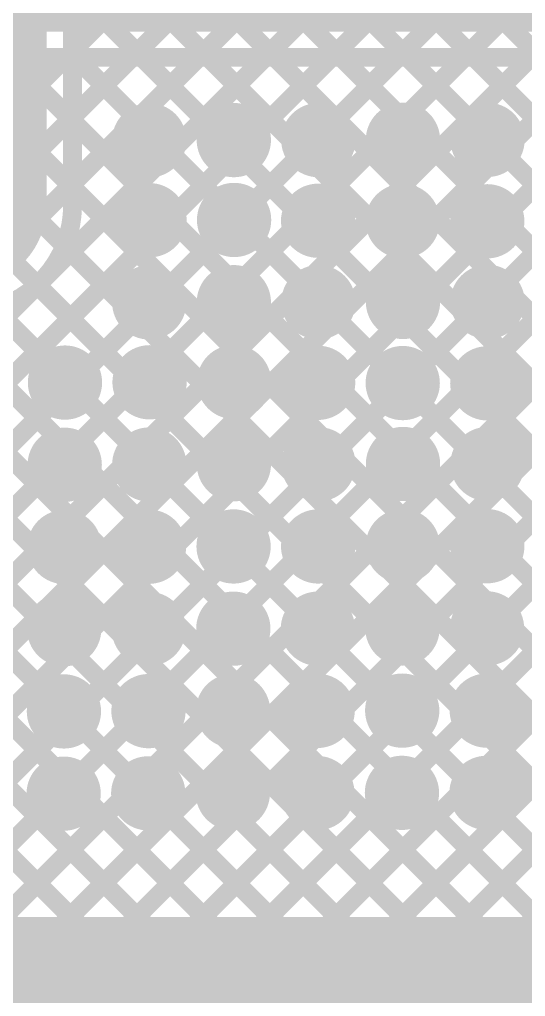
# Model space of a CAD drawing. Header units: millimetres. Extents: x 3.06 to 5.82, y 1.29 to 3.84.
# Drawn here: x 5.2674 to 5.4828, y 2.0872 to 2.5031 of the extents above; entities that cross this region are included whole.
import ezdxf

# ---------------------------------------------------------------- set-up
doc = ezdxf.new("R2010")
doc.units = ezdxf.units.MM
doc.header["$MEASUREMENT"] = 0
for name, color, linetype in [('BottomLayer', 5, 'Continuous'), ('BottomSolder', 6, 'Continuous'), ('MultiLayer', 9, 'Continuous'), ('TopLayer', 1, 'Continuous'), ('TopSolder', 216, 'Continuous'), ('ViaHoleLayer', 16, 'Continuous')]:
    doc.layers.add(name, color=color, linetype=linetype)

msp = doc.modelspace()

# ---------------------------------------------------------------- linework, layer by layer
at = {"layer": 'BottomLayer'}
for points, const_width in [([(4.73, 2.85019), (5.59925, 1.98094)], 0.008), ([(4.73, 2.8219), (5.4849, 2.067)], 0.008), ([(4.73, 2.79362), (5.45662, 2.067)], 0.008), ([(4.73, 2.76533), (5.438, 2.05733)], 0.008), ([(4.73, 2.73705), (5.438, 2.02905)], 0.008), ([(4.73, 2.70876), (5.438, 2.00076)], 0.008), ([(4.73, 2.68048), (5.40848, 2.002)], 0.008), ([(4.73, 2.65219), (5.38019, 2.002)], 0.008), ([(4.73, 2.62391), (5.35191, 2.002)], 0.008), ([(5.116, 2.508), (5.65417, 2.508)], 0.02), ([(5.26412, 2.068), (5.684, 2.48788)], 0.008), ([(4.89514, 2.095), (5.28714, 2.487)], 0.008), ([(4.92343, 2.095), (5.31543, 2.487)], 0.008), ([(4.933, 1.85001), (5.56999, 2.487)], 0.008), ([(4.933, 1.8783), (5.5417, 2.487)], 0.008), ([(4.933, 1.79344), (5.62656, 2.487)], 0.008), ([(4.933, 1.82173), (5.59827, 2.487)], 0.008), ([(4.933, 1.90658), (5.51342, 2.487)], 0.008), ([(4.933, 1.93487), (5.48513, 2.487)], 0.008), ([(4.933, 1.99143), (5.42857, 2.487)], 0.008), ([(4.933, 2.07629), (5.34371, 2.487)], 0.008), ([(4.933, 2.048), (5.372, 2.487)], 0.008), ([(4.933, 2.01972), (5.40028, 2.487)], 0.008), ([(4.933, 1.96315), (5.45685, 2.487)], 0.008), ([(5.12147, 2.487), (5.684, 1.92447)], 0.008), ([(5.21804, 2.487), (5.65417, 2.487)], 0.008), ([(5.23461, 2.487), (5.684, 2.03761)], 0.008), ([(5.23584, 2.068), (5.65484, 2.48701)], 0.008), ([(5.26289, 2.487), (5.684, 2.06589)], 0.008), ([(5.29118, 2.487), (5.684, 2.09418)], 0.008), ([(5.31946, 2.487), (5.684, 2.12246)], 0.008), ([(5.34774, 2.487), (5.684, 2.15074)], 0.008), ([(5.37603, 2.487), (5.684, 2.17903)], 0.008), ([(5.40431, 2.487), (5.684, 2.20731)], 0.008), ([(5.4326, 2.487), (5.684, 2.2356)], 0.008), ([(5.46088, 2.487), (5.684, 2.26388)], 0.008), ([(5.2285, 2.46483), (5.684, 2.00932)], 0.008), ([(5.274, 2.04959), (5.684, 2.45959)], 0.008), ([(5.22104, 2.444), (5.684, 1.98104)], 0.008), ([(5.20287, 2.43388), (5.684, 1.95275)], 0.008), ([(5.274, 2.02131), (5.684, 2.43131)], 0.008), ([(5.27198, 1.991), (5.684, 2.40302)], 0.008), ([(5.31126, 2.002), (5.684, 2.37474)], 0.008), ([(5.33955, 2.002), (5.684, 2.34645)], 0.008), ([(5.36783, 2.002), (5.684, 2.31817)], 0.008), ([(5.46111, 2.067), (5.684, 2.28989)], 0.008), ([(5.409, 2.098), (5.63752, 2.098)], 0.02), ([(5.391, 2.033), (5.391, 2.08)], 0.02)]:
    msp.add_lwpolyline(points, dxfattribs=dict(at, const_width=const_width))
for points, const_width in [([(5.28514, 2.487, 1), (5.28914, 2.487, 1)], 0.004), ([(5.28918, 2.487, 1), (5.29318, 2.487, 1)], 0.004), ([(5.31343, 2.487, 1), (5.31743, 2.487, 1)], 0.004), ([(5.31746, 2.487, 1), (5.32146, 2.487, 1)], 0.004), ([(5.34171, 2.487, 1), (5.34571, 2.487, 1)], 0.004), ([(5.34574, 2.487, 1), (5.34974, 2.487, 1)], 0.004), ([(5.37, 2.487, 1), (5.374, 2.487, 1)], 0.004), ([(5.37403, 2.487, 1), (5.37803, 2.487, 1)], 0.004), ([(5.39828, 2.487, 1), (5.40228, 2.487, 1)], 0.004), ([(5.40231, 2.487, 1), (5.40631, 2.487, 1)], 0.004), ([(5.42657, 2.487, 1), (5.43057, 2.487, 1)], 0.004), ([(5.4306, 2.487, 1), (5.4346, 2.487, 1)], 0.004), ([(5.45485, 2.487, 1), (5.45885, 2.487, 1)], 0.004), ([(5.45888, 2.487, 1), (5.46288, 2.487, 1)], 0.004), ([(5.48313, 2.487, 1), (5.48713, 2.487, 1)], 0.004), ([(5.31674, 2.45166, 1), (5.32856, 2.45166, 1)], 0.01181), ([(5.35274, 2.45177, 1), (5.36456, 2.45177, 1)], 0.01181), ([(5.38874, 2.45177, 1), (5.40056, 2.45177, 1)], 0.01181), ([(5.42474, 2.45188, 1), (5.43656, 2.45188, 1)], 0.01181), ([(5.46074, 2.45188, 1), (5.47256, 2.45188, 1)], 0.01181), ([(5.31686, 2.41766, 1), (5.32867, 2.41766, 1)], 0.01181), ([(5.35286, 2.41777, 1), (5.36467, 2.41777, 1)], 0.01181), ([(5.38863, 2.41744, 1), (5.40044, 2.41744, 1)], 0.01181), ([(5.42463, 2.41733, 1), (5.43644, 2.41733, 1)], 0.01181), ([(5.46063, 2.41722, 1), (5.47244, 2.41722, 1)], 0.01181), ([(5.31675, 2.38266, 1), (5.32856, 2.38266, 1)], 0.01181), ([(5.35275, 2.38277, 1), (5.36456, 2.38277, 1)], 0.01181), ([(5.38875, 2.38277, 1), (5.40056, 2.38277, 1)], 0.01181), ([(5.42475, 2.38289, 1), (5.43656, 2.38289, 1)], 0.01181), ([(5.46075, 2.38289, 1), (5.47256, 2.38289, 1)], 0.01181), ([(5.28087, 2.34855, 1), (5.29268, 2.34855, 1)], 0.01181), ([(5.31687, 2.34867, 1), (5.32868, 2.34867, 1)], 0.01181), ([(5.35287, 2.34878, 1), (5.36468, 2.34878, 1)], 0.01181), ([(5.38864, 2.34844, 1), (5.40045, 2.34844, 1)], 0.01181), ([(5.42464, 2.34833, 1), (5.43645, 2.34833, 1)], 0.01181), ([(5.46064, 2.34822, 1), (5.47245, 2.34822, 1)], 0.01181), ([(5.28076, 2.31355, 1), (5.29257, 2.31355, 1)], 0.01181), ([(5.31676, 2.31367, 1), (5.32857, 2.31367, 1)], 0.01181), ([(5.35276, 2.31378, 1), (5.36457, 2.31378, 1)], 0.01181), ([(5.38876, 2.31378, 1), (5.40057, 2.31378, 1)], 0.01181), ([(5.42476, 2.31389, 1), (5.43657, 2.31389, 1)], 0.01181), ([(5.46076, 2.31389, 1), (5.47257, 2.31389, 1)], 0.01181), ([(5.28064, 2.27855, 1), (5.29245, 2.27855, 1)], 0.01181), ([(5.31664, 2.27867, 1), (5.32845, 2.27867, 1)], 0.01181), ([(5.35264, 2.27878, 1), (5.36445, 2.27878, 1)], 0.01181), ([(5.38864, 2.27878, 1), (5.40045, 2.27878, 1)], 0.01181), ([(5.42464, 2.27889, 1), (5.43645, 2.27889, 1)], 0.01181), ([(5.46064, 2.27889, 1), (5.47245, 2.27889, 1)], 0.01181), ([(5.28053, 2.24355, 1), (5.29234, 2.24355, 1)], 0.01181), ([(5.31653, 2.24367, 1), (5.32834, 2.24367, 1)], 0.01181), ([(5.35253, 2.24378, 1), (5.36434, 2.24378, 1)], 0.01181), ([(5.38853, 2.24378, 1), (5.40034, 2.24378, 1)], 0.01181), ([(5.42453, 2.24389, 1), (5.43634, 2.24389, 1)], 0.01181), ([(5.46053, 2.24389, 1), (5.47234, 2.24389, 1)], 0.01181), ([(5.28042, 2.20855, 1), (5.29223, 2.20855, 1)], 0.01181), ([(5.31642, 2.20867, 1), (5.32823, 2.20867, 1)], 0.01181), ([(5.35242, 2.20878, 1), (5.36423, 2.20878, 1)], 0.01181), ([(5.38842, 2.20878, 1), (5.40023, 2.20878, 1)], 0.01181), ([(5.42442, 2.20889, 1), (5.43623, 2.20889, 1)], 0.01181), ([(5.46042, 2.20889, 1), (5.47223, 2.20889, 1)], 0.01181), ([(5.28031, 2.17355, 1), (5.29212, 2.17355, 1)], 0.01181), ([(5.31631, 2.17367, 1), (5.32812, 2.17367, 1)], 0.01181), ([(5.35231, 2.17378, 1), (5.36412, 2.17378, 1)], 0.01181), ([(5.38831, 2.17378, 1), (5.40012, 2.17378, 1)], 0.01181), ([(5.42431, 2.17389, 1), (5.43612, 2.17389, 1)], 0.01181), ([(5.46031, 2.17389, 1), (5.47212, 2.17389, 1)], 0.01181), ([(5.404, 2.098, 1), (5.414, 2.098, 1)], 0.01), ([(5.404, 2.098, 1), (5.414, 2.098, 1)], 0.01), ([(5.386, 2.08, 1), (5.396, 2.08, 1)], 0.01), ([(5.386, 2.08, 1), (5.396, 2.08, 1)], 0.01)]:
    msp.add_lwpolyline(points, format="xyb", close=True, dxfattribs=dict(at, const_width=const_width))
at = {"layer": 'BottomLayer', "const_width": 0.02}
msp.add_lwpolyline([(5.391, 2.08, -0.414214), (5.409, 2.098)], format="xyb", dxfattribs=at)
at = {"layer": 'BottomLayer'}
msp.add_solid([(5.048, 2.084), (5.669, 2.084), (5.048, 2.121), (5.669, 2.121)], dxfattribs=at)
at = {"layer": 'BottomSolder', "const_width": 0.01581}
for points in [[(5.31474, 2.45166, 1), (5.33056, 2.45166, 1)], [(5.35074, 2.45177, 1), (5.36656, 2.45177, 1)], [(5.38674, 2.45177, 1), (5.40256, 2.45177, 1)], [(5.42274, 2.45188, 1), (5.43856, 2.45188, 1)], [(5.45874, 2.45188, 1), (5.47456, 2.45188, 1)], [(5.31486, 2.41766, 1), (5.33067, 2.41766, 1)], [(5.35086, 2.41777, 1), (5.36667, 2.41777, 1)], [(5.38663, 2.41744, 1), (5.40244, 2.41744, 1)], [(5.42263, 2.41733, 1), (5.43844, 2.41733, 1)], [(5.45863, 2.41722, 1), (5.47444, 2.41722, 1)], [(5.31475, 2.38266, 1), (5.33056, 2.38266, 1)], [(5.35075, 2.38277, 1), (5.36656, 2.38277, 1)], [(5.38675, 2.38277, 1), (5.40256, 2.38277, 1)], [(5.42275, 2.38289, 1), (5.43856, 2.38289, 1)], [(5.45875, 2.38289, 1), (5.47456, 2.38289, 1)], [(5.27887, 2.34855, 1), (5.29468, 2.34855, 1)], [(5.31487, 2.34867, 1), (5.33068, 2.34867, 1)], [(5.35087, 2.34878, 1), (5.36668, 2.34878, 1)], [(5.38664, 2.34844, 1), (5.40245, 2.34844, 1)], [(5.42264, 2.34833, 1), (5.43845, 2.34833, 1)], [(5.45864, 2.34822, 1), (5.47445, 2.34822, 1)], [(5.27876, 2.31355, 1), (5.29457, 2.31355, 1)], [(5.31476, 2.31367, 1), (5.33057, 2.31367, 1)], [(5.35076, 2.31378, 1), (5.36657, 2.31378, 1)], [(5.38676, 2.31378, 1), (5.40257, 2.31378, 1)], [(5.42276, 2.31389, 1), (5.43857, 2.31389, 1)], [(5.45876, 2.31389, 1), (5.47457, 2.31389, 1)], [(5.27864, 2.27855, 1), (5.29445, 2.27855, 1)], [(5.31464, 2.27867, 1), (5.33045, 2.27867, 1)], [(5.35064, 2.27878, 1), (5.36645, 2.27878, 1)], [(5.38664, 2.27878, 1), (5.40245, 2.27878, 1)], [(5.42264, 2.27889, 1), (5.43845, 2.27889, 1)], [(5.45864, 2.27889, 1), (5.47445, 2.27889, 1)], [(5.27853, 2.24355, 1), (5.29434, 2.24355, 1)], [(5.31453, 2.24367, 1), (5.33034, 2.24367, 1)], [(5.35053, 2.24378, 1), (5.36634, 2.24378, 1)], [(5.38653, 2.24378, 1), (5.40234, 2.24378, 1)], [(5.42253, 2.24389, 1), (5.43834, 2.24389, 1)], [(5.45853, 2.24389, 1), (5.47434, 2.24389, 1)], [(5.27842, 2.20855, 1), (5.29423, 2.20855, 1)], [(5.31442, 2.20867, 1), (5.33023, 2.20867, 1)], [(5.35042, 2.20878, 1), (5.36623, 2.20878, 1)], [(5.38642, 2.20878, 1), (5.40223, 2.20878, 1)], [(5.42242, 2.20889, 1), (5.43823, 2.20889, 1)], [(5.45842, 2.20889, 1), (5.47423, 2.20889, 1)], [(5.27831, 2.17355, 1), (5.29412, 2.17355, 1)], [(5.31431, 2.17367, 1), (5.33012, 2.17367, 1)], [(5.35031, 2.17378, 1), (5.36612, 2.17378, 1)], [(5.38631, 2.17378, 1), (5.40212, 2.17378, 1)], [(5.42231, 2.17389, 1), (5.43812, 2.17389, 1)], [(5.45831, 2.17389, 1), (5.47412, 2.17389, 1)]]:
    msp.add_lwpolyline(points, format="xyb", close=True, dxfattribs=at)
at = {"layer": 'MultiLayer', "const_width": 0.01181}
for points in [[(5.31674, 2.45166, 1), (5.32856, 2.45166, 1)], [(5.35274, 2.45177, 1), (5.36456, 2.45177, 1)], [(5.38874, 2.45177, 1), (5.40056, 2.45177, 1)], [(5.42474, 2.45188, 1), (5.43656, 2.45188, 1)], [(5.46074, 2.45188, 1), (5.47256, 2.45188, 1)], [(5.31686, 2.41766, 1), (5.32867, 2.41766, 1)], [(5.35286, 2.41777, 1), (5.36467, 2.41777, 1)], [(5.38863, 2.41744, 1), (5.40044, 2.41744, 1)], [(5.42463, 2.41733, 1), (5.43644, 2.41733, 1)], [(5.46063, 2.41722, 1), (5.47244, 2.41722, 1)], [(5.31675, 2.38266, 1), (5.32856, 2.38266, 1)], [(5.35275, 2.38277, 1), (5.36456, 2.38277, 1)], [(5.38875, 2.38277, 1), (5.40056, 2.38277, 1)], [(5.42475, 2.38289, 1), (5.43656, 2.38289, 1)], [(5.46075, 2.38289, 1), (5.47256, 2.38289, 1)], [(5.28087, 2.34855, 1), (5.29268, 2.34855, 1)], [(5.31687, 2.34867, 1), (5.32868, 2.34867, 1)], [(5.35287, 2.34878, 1), (5.36468, 2.34878, 1)], [(5.38864, 2.34844, 1), (5.40045, 2.34844, 1)], [(5.42464, 2.34833, 1), (5.43645, 2.34833, 1)], [(5.46064, 2.34822, 1), (5.47245, 2.34822, 1)], [(5.28076, 2.31355, 1), (5.29257, 2.31355, 1)], [(5.31676, 2.31367, 1), (5.32857, 2.31367, 1)], [(5.35276, 2.31378, 1), (5.36457, 2.31378, 1)], [(5.38876, 2.31378, 1), (5.40057, 2.31378, 1)], [(5.42476, 2.31389, 1), (5.43657, 2.31389, 1)], [(5.46076, 2.31389, 1), (5.47257, 2.31389, 1)], [(5.28064, 2.27855, 1), (5.29245, 2.27855, 1)], [(5.31664, 2.27867, 1), (5.32845, 2.27867, 1)], [(5.35264, 2.27878, 1), (5.36445, 2.27878, 1)], [(5.38864, 2.27878, 1), (5.40045, 2.27878, 1)], [(5.42464, 2.27889, 1), (5.43645, 2.27889, 1)], [(5.46064, 2.27889, 1), (5.47245, 2.27889, 1)], [(5.28053, 2.24355, 1), (5.29234, 2.24355, 1)], [(5.31653, 2.24367, 1), (5.32834, 2.24367, 1)], [(5.35253, 2.24378, 1), (5.36434, 2.24378, 1)], [(5.38853, 2.24378, 1), (5.40034, 2.24378, 1)], [(5.42453, 2.24389, 1), (5.43634, 2.24389, 1)], [(5.46053, 2.24389, 1), (5.47234, 2.24389, 1)], [(5.28042, 2.20855, 1), (5.29223, 2.20855, 1)], [(5.31642, 2.20867, 1), (5.32823, 2.20867, 1)], [(5.35242, 2.20878, 1), (5.36423, 2.20878, 1)], [(5.38842, 2.20878, 1), (5.40023, 2.20878, 1)], [(5.42442, 2.20889, 1), (5.43623, 2.20889, 1)], [(5.46042, 2.20889, 1), (5.47223, 2.20889, 1)], [(5.28031, 2.17355, 1), (5.29212, 2.17355, 1)], [(5.31631, 2.17367, 1), (5.32812, 2.17367, 1)], [(5.35231, 2.17378, 1), (5.36412, 2.17378, 1)], [(5.38831, 2.17378, 1), (5.40012, 2.17378, 1)], [(5.42431, 2.17389, 1), (5.43612, 2.17389, 1)], [(5.46031, 2.17389, 1), (5.47212, 2.17389, 1)]]:
    msp.add_lwpolyline(points, format="xyb", close=True, dxfattribs=at)
at = {"layer": 'TopLayer'}
for points, const_width in [([(4.933, 1.99143), (5.637, 2.69543)], 0.008), ([(4.93685, 1.967), (5.637, 2.66715)], 0.008), ([(4.96513, 1.967), (5.637, 2.63887)], 0.008), ([(4.99342, 1.967), (5.637, 2.61058)], 0.008), ([(4.933, 2.01972), (5.5063, 2.59302)], 0.008), ([(5.27786, 2.39286), (5.478, 2.593)], 0.008), ([(5.29, 2.48986), (5.39314, 2.593)], 0.008), ([(5.29, 2.46157), (5.42143, 2.593)], 0.008), ([(5.29, 2.43329), (5.44971, 2.593)], 0.008), ([(5.3266, 2.593), (5.637, 2.2826)], 0.008), ([(5.35488, 2.593), (5.637, 2.31088)], 0.008), ([(5.38317, 2.593), (5.637, 2.33917)], 0.008), ([(5.0217, 1.967), (5.637, 2.5823)], 0.008), ([(5.17436, 2.09137), (5.637, 2.55401)], 0.008), ([(5.33585, 2.55546), (5.637, 2.25431)], 0.008), ([(5.26546, 2.541), (5.637, 2.16946)], 0.008), ([(5.29374, 2.541), (5.637, 2.19774)], 0.008), ([(5.32228, 2.54075), (5.637, 2.22603)], 0.008), ([(5.20427, 2.093), (5.637, 2.52573)], 0.008), ([(5.269, 2.424), (5.269, 2.496)], 0.02), ([(5.23256, 2.093), (5.637, 2.49744)], 0.008), ([(5.29, 2.424), (5.29, 2.496)], 0.008), ([(5.29, 2.48818), (5.637, 2.14118)], 0.008), ([(5.26084, 2.093), (5.637, 2.46916)], 0.008), ([(5.29, 2.45989), (5.6367, 2.11319)], 0.008), ([(5.28912, 2.093), (5.637, 2.44088)], 0.008), ([(5.29, 2.43161), (5.62525, 2.09636)], 0.008), ([(5.31741, 2.093), (5.637, 2.41259)], 0.008), ([(5.28662, 2.4067), (5.60032, 2.093)], 0.008), ([(4.933, 2.048), (5.27514, 2.39014)], 0.008), ([(5.27501, 2.39003), (5.57204, 2.093)], 0.008), ([(5.34569, 2.093), (5.637, 2.38431)], 0.008), ([(5.25691, 2.37985), (5.54375, 2.093)], 0.008), ([(5.0042, 2.378), (5.2892, 2.093)], 0.008), ([(5.03248, 2.378), (5.31748, 2.093)], 0.008), ([(5.06076, 2.378), (5.34576, 2.093)], 0.008), ([(5.08905, 2.378), (5.37405, 2.093)], 0.008), ([(5.11733, 2.378), (5.40233, 2.093)], 0.008), ([(5.14562, 2.378), (5.43062, 2.093)], 0.008), ([(5.1739, 2.378), (5.4589, 2.093)], 0.008), ([(5.20219, 2.378), (5.48719, 2.093)], 0.008), ([(5.23047, 2.378), (5.51547, 2.093)], 0.008), ([(5.37398, 2.093), (5.637, 2.35602)], 0.008), ([(5.40226, 2.093), (5.637, 2.32774)], 0.008), ([(5.43055, 2.093), (5.637, 2.29945)], 0.008), ([(5.45883, 2.093), (5.637, 2.27117)], 0.008), ([(5.188, 2.093), (5.613, 2.093)], 0.008)]:
    msp.add_lwpolyline(points, dxfattribs=dict(at, const_width=const_width))
for points, const_width in [([(5.251, 2.535, -0.414214), (5.29, 2.496)], 0.008), ([(5.251, 2.514, -0.414214), (5.269, 2.496)], 0.02), ([(5.269, 2.424, -0.414214), (5.244, 2.399)], 0.02), ([(5.29, 2.424, -0.414214), (5.244, 2.378)], 0.008)]:
    msp.add_lwpolyline(points, format="xyb", dxfattribs=dict(at, const_width=const_width))
for points, const_width in [([(5.264, 2.496, 1), (5.274, 2.496, 1)], 0.01), ([(5.264, 2.496, 1), (5.274, 2.496, 1)], 0.01), ([(5.288, 2.496, 1), (5.292, 2.496, 1)], 0.004), ([(5.288, 2.496, 1), (5.292, 2.496, 1)], 0.004), ([(5.288, 2.48986, 1), (5.292, 2.48986, 1)], 0.004), ([(5.288, 2.48818, 1), (5.292, 2.48818, 1)], 0.004), ([(5.288, 2.46157, 1), (5.292, 2.46157, 1)], 0.004), ([(5.288, 2.45989, 1), (5.292, 2.45989, 1)], 0.004), ([(5.31674, 2.45166, 1), (5.32856, 2.45166, 1)], 0.01181), ([(5.35274, 2.45177, 1), (5.36456, 2.45177, 1)], 0.01181), ([(5.38874, 2.45177, 1), (5.40056, 2.45177, 1)], 0.01181), ([(5.42474, 2.45188, 1), (5.43656, 2.45188, 1)], 0.01181), ([(5.46074, 2.45188, 1), (5.47256, 2.45188, 1)], 0.01181), ([(5.288, 2.43329, 1), (5.292, 2.43329, 1)], 0.004), ([(5.264, 2.424, 1), (5.274, 2.424, 1)], 0.01), ([(5.264, 2.424, 1), (5.274, 2.424, 1)], 0.01), ([(5.288, 2.43161, 1), (5.292, 2.43161, 1)], 0.004), ([(5.31686, 2.41766, 1), (5.32867, 2.41766, 1)], 0.01181), ([(5.35286, 2.41777, 1), (5.36467, 2.41777, 1)], 0.01181), ([(5.38863, 2.41744, 1), (5.40044, 2.41744, 1)], 0.01181), ([(5.42463, 2.41733, 1), (5.43644, 2.41733, 1)], 0.01181), ([(5.46063, 2.41722, 1), (5.47244, 2.41722, 1)], 0.01181), ([(5.288, 2.424, 1), (5.292, 2.424, 1)], 0.004), ([(5.288, 2.424, 1), (5.292, 2.424, 1)], 0.004), ([(5.28462, 2.4067, 1), (5.28862, 2.4067, 1)], 0.004), ([(5.27586, 2.39286, 1), (5.27986, 2.39286, 1)], 0.004), ([(5.27301, 2.39003, 1), (5.27701, 2.39003, 1)], 0.004), ([(5.27314, 2.39014, 1), (5.27714, 2.39014, 1)], 0.004), ([(5.31675, 2.38266, 1), (5.32856, 2.38266, 1)], 0.01181), ([(5.35275, 2.38277, 1), (5.36456, 2.38277, 1)], 0.01181), ([(5.38875, 2.38277, 1), (5.40056, 2.38277, 1)], 0.01181), ([(5.42475, 2.38289, 1), (5.43656, 2.38289, 1)], 0.01181), ([(5.46075, 2.38289, 1), (5.47256, 2.38289, 1)], 0.01181), ([(5.28087, 2.34855, 1), (5.29268, 2.34855, 1)], 0.01181), ([(5.31687, 2.34867, 1), (5.32868, 2.34867, 1)], 0.01181), ([(5.35287, 2.34878, 1), (5.36468, 2.34878, 1)], 0.01181), ([(5.38864, 2.34844, 1), (5.40045, 2.34844, 1)], 0.01181), ([(5.42464, 2.34833, 1), (5.43645, 2.34833, 1)], 0.01181), ([(5.46064, 2.34822, 1), (5.47245, 2.34822, 1)], 0.01181), ([(5.28076, 2.31355, 1), (5.29257, 2.31355, 1)], 0.01181), ([(5.31676, 2.31367, 1), (5.32857, 2.31367, 1)], 0.01181), ([(5.35276, 2.31378, 1), (5.36457, 2.31378, 1)], 0.01181), ([(5.38876, 2.31378, 1), (5.40057, 2.31378, 1)], 0.01181), ([(5.42476, 2.31389, 1), (5.43657, 2.31389, 1)], 0.01181), ([(5.46076, 2.31389, 1), (5.47257, 2.31389, 1)], 0.01181), ([(5.28064, 2.27855, 1), (5.29245, 2.27855, 1)], 0.01181), ([(5.31664, 2.27867, 1), (5.32845, 2.27867, 1)], 0.01181), ([(5.35264, 2.27878, 1), (5.36445, 2.27878, 1)], 0.01181), ([(5.38864, 2.27878, 1), (5.40045, 2.27878, 1)], 0.01181), ([(5.42464, 2.27889, 1), (5.43645, 2.27889, 1)], 0.01181), ([(5.46064, 2.27889, 1), (5.47245, 2.27889, 1)], 0.01181), ([(5.28053, 2.24355, 1), (5.29234, 2.24355, 1)], 0.01181), ([(5.31653, 2.24367, 1), (5.32834, 2.24367, 1)], 0.01181), ([(5.35253, 2.24378, 1), (5.36434, 2.24378, 1)], 0.01181), ([(5.38853, 2.24378, 1), (5.40034, 2.24378, 1)], 0.01181), ([(5.42453, 2.24389, 1), (5.43634, 2.24389, 1)], 0.01181), ([(5.46053, 2.24389, 1), (5.47234, 2.24389, 1)], 0.01181), ([(5.28042, 2.20855, 1), (5.29223, 2.20855, 1)], 0.01181), ([(5.31642, 2.20867, 1), (5.32823, 2.20867, 1)], 0.01181), ([(5.35242, 2.20878, 1), (5.36423, 2.20878, 1)], 0.01181), ([(5.38842, 2.20878, 1), (5.40023, 2.20878, 1)], 0.01181), ([(5.42442, 2.20889, 1), (5.43623, 2.20889, 1)], 0.01181), ([(5.46042, 2.20889, 1), (5.47223, 2.20889, 1)], 0.01181), ([(5.28031, 2.17355, 1), (5.29212, 2.17355, 1)], 0.01181), ([(5.31631, 2.17367, 1), (5.32812, 2.17367, 1)], 0.01181), ([(5.35231, 2.17378, 1), (5.36412, 2.17378, 1)], 0.01181), ([(5.38831, 2.17378, 1), (5.40012, 2.17378, 1)], 0.01181), ([(5.42431, 2.17389, 1), (5.43612, 2.17389, 1)], 0.01181), ([(5.46031, 2.17389, 1), (5.47212, 2.17389, 1)], 0.01181), ([(5.28712, 2.093, 1), (5.29112, 2.093, 1)], 0.004), ([(5.28719, 2.093, 1), (5.2912, 2.093, 1)], 0.004), ([(5.31541, 2.093, 1), (5.31941, 2.093, 1)], 0.004), ([(5.31548, 2.093, 1), (5.31948, 2.093, 1)], 0.004), ([(5.34369, 2.093, 1), (5.34769, 2.093, 1)], 0.004), ([(5.34376, 2.093, 1), (5.34776, 2.093, 1)], 0.004), ([(5.37198, 2.093, 1), (5.37598, 2.093, 1)], 0.004), ([(5.37205, 2.093, 1), (5.37605, 2.093, 1)], 0.004), ([(5.40026, 2.093, 1), (5.40426, 2.093, 1)], 0.004), ([(5.40033, 2.093, 1), (5.40433, 2.093, 1)], 0.004), ([(5.42855, 2.093, 1), (5.43255, 2.093, 1)], 0.004), ([(5.42862, 2.093, 1), (5.43262, 2.093, 1)], 0.004), ([(5.45683, 2.093, 1), (5.46083, 2.093, 1)], 0.004), ([(5.4569, 2.093, 1), (5.4609, 2.093, 1)], 0.004)]:
    msp.add_lwpolyline(points, format="xyb", close=True, dxfattribs=dict(at, const_width=const_width))
at = {"layer": 'TopSolder', "const_width": 0.01581}
for points in [[(5.31474, 2.45166, 1), (5.33056, 2.45166, 1)], [(5.35074, 2.45177, 1), (5.36656, 2.45177, 1)], [(5.38674, 2.45177, 1), (5.40256, 2.45177, 1)], [(5.42274, 2.45188, 1), (5.43856, 2.45188, 1)], [(5.45874, 2.45188, 1), (5.47456, 2.45188, 1)], [(5.31486, 2.41766, 1), (5.33067, 2.41766, 1)], [(5.35086, 2.41777, 1), (5.36667, 2.41777, 1)], [(5.38663, 2.41744, 1), (5.40244, 2.41744, 1)], [(5.42263, 2.41733, 1), (5.43844, 2.41733, 1)], [(5.45863, 2.41722, 1), (5.47444, 2.41722, 1)], [(5.31475, 2.38266, 1), (5.33056, 2.38266, 1)], [(5.35075, 2.38277, 1), (5.36656, 2.38277, 1)], [(5.38675, 2.38277, 1), (5.40256, 2.38277, 1)], [(5.42275, 2.38289, 1), (5.43856, 2.38289, 1)], [(5.45875, 2.38289, 1), (5.47456, 2.38289, 1)], [(5.27887, 2.34855, 1), (5.29468, 2.34855, 1)], [(5.31487, 2.34867, 1), (5.33068, 2.34867, 1)], [(5.35087, 2.34878, 1), (5.36668, 2.34878, 1)], [(5.38664, 2.34844, 1), (5.40245, 2.34844, 1)], [(5.42264, 2.34833, 1), (5.43845, 2.34833, 1)], [(5.45864, 2.34822, 1), (5.47445, 2.34822, 1)], [(5.27876, 2.31355, 1), (5.29457, 2.31355, 1)], [(5.31476, 2.31367, 1), (5.33057, 2.31367, 1)], [(5.35076, 2.31378, 1), (5.36657, 2.31378, 1)], [(5.38676, 2.31378, 1), (5.40257, 2.31378, 1)], [(5.42276, 2.31389, 1), (5.43857, 2.31389, 1)], [(5.45876, 2.31389, 1), (5.47457, 2.31389, 1)], [(5.27864, 2.27855, 1), (5.29445, 2.27855, 1)], [(5.31464, 2.27867, 1), (5.33045, 2.27867, 1)], [(5.35064, 2.27878, 1), (5.36645, 2.27878, 1)], [(5.38664, 2.27878, 1), (5.40245, 2.27878, 1)], [(5.42264, 2.27889, 1), (5.43845, 2.27889, 1)], [(5.45864, 2.27889, 1), (5.47445, 2.27889, 1)], [(5.27853, 2.24355, 1), (5.29434, 2.24355, 1)], [(5.31453, 2.24367, 1), (5.33034, 2.24367, 1)], [(5.35053, 2.24378, 1), (5.36634, 2.24378, 1)], [(5.38653, 2.24378, 1), (5.40234, 2.24378, 1)], [(5.42253, 2.24389, 1), (5.43834, 2.24389, 1)], [(5.45853, 2.24389, 1), (5.47434, 2.24389, 1)], [(5.27842, 2.20855, 1), (5.29423, 2.20855, 1)], [(5.31442, 2.20867, 1), (5.33023, 2.20867, 1)], [(5.35042, 2.20878, 1), (5.36623, 2.20878, 1)], [(5.38642, 2.20878, 1), (5.40223, 2.20878, 1)], [(5.42242, 2.20889, 1), (5.43823, 2.20889, 1)], [(5.45842, 2.20889, 1), (5.47423, 2.20889, 1)], [(5.27831, 2.17355, 1), (5.29412, 2.17355, 1)], [(5.31431, 2.17367, 1), (5.33012, 2.17367, 1)], [(5.35031, 2.17378, 1), (5.36612, 2.17378, 1)], [(5.38631, 2.17378, 1), (5.40212, 2.17378, 1)], [(5.42231, 2.17389, 1), (5.43812, 2.17389, 1)], [(5.45831, 2.17389, 1), (5.47412, 2.17389, 1)]]:
    msp.add_lwpolyline(points, format="xyb", close=True, dxfattribs=at)
at = {"layer": 'ViaHoleLayer', "const_width": 0.00787}
for points in [[(5.31871, 2.45166, 1), (5.32659, 2.45166, 1)], [(5.35471, 2.45177, 1), (5.36259, 2.45177, 1)], [(5.39071, 2.45177, 1), (5.39859, 2.45177, 1)], [(5.42671, 2.45188, 1), (5.43459, 2.45188, 1)], [(5.46271, 2.45188, 1), (5.47059, 2.45188, 1)], [(5.31883, 2.41766, 1), (5.3267, 2.41766, 1)], [(5.35483, 2.41777, 1), (5.3627, 2.41777, 1)], [(5.3906, 2.41744, 1), (5.39848, 2.41744, 1)], [(5.4266, 2.41733, 1), (5.43448, 2.41733, 1)], [(5.4626, 2.41722, 1), (5.47048, 2.41722, 1)], [(5.31872, 2.38266, 1), (5.32659, 2.38266, 1)], [(5.35472, 2.38277, 1), (5.36259, 2.38277, 1)], [(5.39072, 2.38277, 1), (5.39859, 2.38277, 1)], [(5.42672, 2.38289, 1), (5.43459, 2.38289, 1)], [(5.46272, 2.38289, 1), (5.47059, 2.38289, 1)], [(5.28284, 2.34855, 1), (5.29071, 2.34855, 1)], [(5.31883, 2.34867, 1), (5.32671, 2.34867, 1)], [(5.35483, 2.34878, 1), (5.36271, 2.34878, 1)], [(5.39061, 2.34844, 1), (5.39848, 2.34844, 1)], [(5.42661, 2.34833, 1), (5.43448, 2.34833, 1)], [(5.46261, 2.34822, 1), (5.47048, 2.34822, 1)], [(5.28272, 2.31355, 1), (5.2906, 2.31355, 1)], [(5.31872, 2.31367, 1), (5.3266, 2.31367, 1)], [(5.35472, 2.31378, 1), (5.3626, 2.31378, 1)], [(5.39072, 2.31378, 1), (5.3986, 2.31378, 1)], [(5.42672, 2.31389, 1), (5.4346, 2.31389, 1)], [(5.46272, 2.31389, 1), (5.4706, 2.31389, 1)], [(5.28261, 2.27855, 1), (5.29049, 2.27855, 1)], [(5.31861, 2.27867, 1), (5.32649, 2.27867, 1)], [(5.35461, 2.27878, 1), (5.36249, 2.27878, 1)], [(5.39061, 2.27878, 1), (5.39849, 2.27878, 1)], [(5.42661, 2.27889, 1), (5.43449, 2.27889, 1)], [(5.46261, 2.27889, 1), (5.47049, 2.27889, 1)], [(5.2825, 2.24355, 1), (5.29037, 2.24355, 1)], [(5.3185, 2.24367, 1), (5.32637, 2.24367, 1)], [(5.3545, 2.24378, 1), (5.36237, 2.24378, 1)], [(5.3905, 2.24378, 1), (5.39837, 2.24378, 1)], [(5.4265, 2.24389, 1), (5.43437, 2.24389, 1)], [(5.4625, 2.24389, 1), (5.47037, 2.24389, 1)], [(5.42639, 2.20889, 1), (5.43426, 2.20889, 1)], [(5.46239, 2.20889, 1), (5.47026, 2.20889, 1)], [(5.28239, 2.20855, 1), (5.29026, 2.20855, 1)], [(5.31839, 2.20867, 1), (5.32626, 2.20867, 1)], [(5.35439, 2.20878, 1), (5.36226, 2.20878, 1)], [(5.39039, 2.20878, 1), (5.39826, 2.20878, 1)], [(5.28228, 2.17355, 1), (5.29015, 2.17355, 1)], [(5.31828, 2.17367, 1), (5.32615, 2.17367, 1)], [(5.35428, 2.17378, 1), (5.36215, 2.17378, 1)], [(5.39028, 2.17378, 1), (5.39815, 2.17378, 1)], [(5.42628, 2.17389, 1), (5.43415, 2.17389, 1)], [(5.46228, 2.17389, 1), (5.47015, 2.17389, 1)]]:
    msp.add_lwpolyline(points, format="xyb", close=True, dxfattribs=at)

doc.saveas('drawing.dxf')
